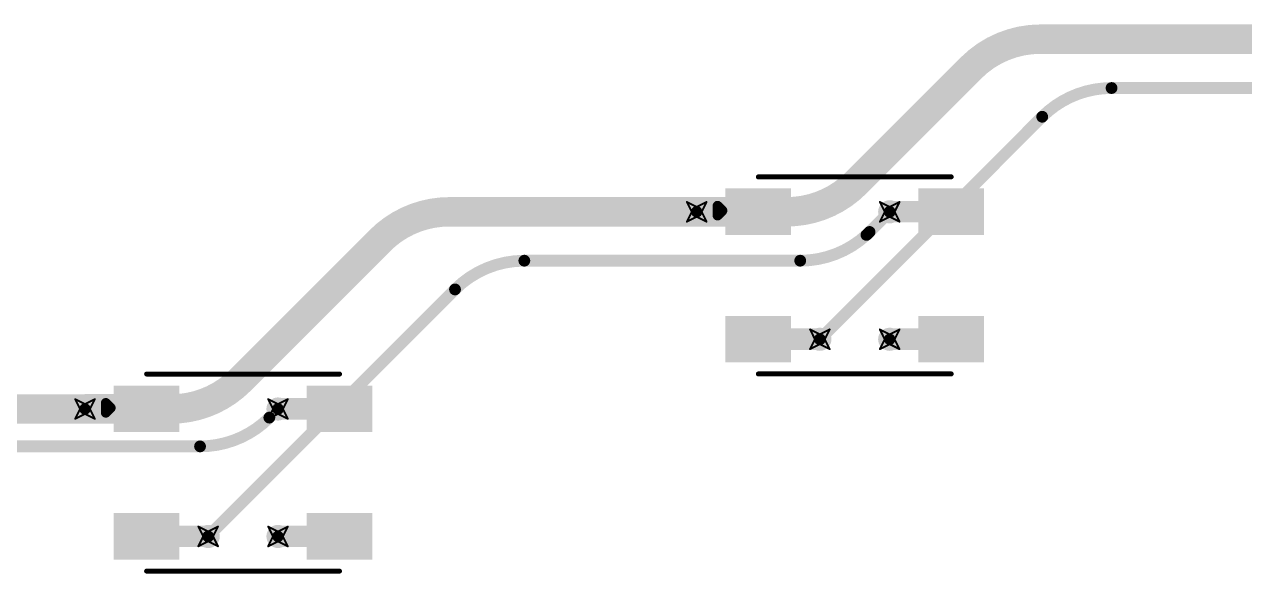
# Model space of a CAD drawing. Header units: inches. Extents: x -11 to 1110, y -7 to 455.
# Drawn here: x 48.62 to 80.23, y 245.5 to 259.72 of the extents above; entities that cross this region are included whole.
import ezdxf

# ---------------------------------------------------------------- set-up
doc = ezdxf.new("R2010")
doc.units = ezdxf.units.IN
for name, color, linetype in [('Bottom Layer', 5, 'Continuous'), ('Drill Drawing', 1, 'Continuous'), ('Top Layer', 1, 'Continuous'), ('Top Overlay', 2, 'Continuous'), ('Top Paste', 8, 'Continuous'), ('Top Solder', 216, 'Continuous'), ('Via Holes', 16, 'Continuous')]:
    doc.layers.add(name, color=color, linetype=linetype)

# ---------------------------------------------------------------- blocks, each defined once
blk = doc.blocks.new('WS2812B_B_W_197')
at = {"layer": 'Top Layer'}
for points in [[(-3.24999985, 2.15000078), (-1.75000031, 2.15000078), (-1.75000031, 1.15000278), (-3.24999985, 1.15000278)], [(3.24999985, 1.15000278), (1.75000031, 1.15000278), (1.75000031, 2.15000078), (3.24999985, 2.15000078)], [(-3.24999985, -1.15000024), (-1.75000031, -1.15000024), (-1.75000031, -2.14999824), (-3.24999985, -2.14999824)], [(1.75000031, -1.15000024), (3.24999985, -1.15000024), (3.24999985, -2.14999824), (1.75000031, -2.14999824)]]:
    blk.add_hatch(color=1, dxfattribs=at).paths.add_polyline_path(points)
at = {"layer": 'Top Paste'}
for points in [[(-3.24999985, 2.15000078), (-1.75000031, 2.15000078), (-1.75000031, 1.15000278), (-3.24999985, 1.15000278)], [(3.24999985, 1.15000278), (1.75000031, 1.15000278), (1.75000031, 2.15000078), (3.24999985, 2.15000078)], [(-3.24999985, -1.15000024), (-1.75000031, -1.15000024), (-1.75000031, -2.14999824), (-3.24999985, -2.14999824)], [(1.75000031, -1.15000024), (3.24999985, -1.15000024), (3.24999985, -2.14999824), (1.75000031, -2.14999824)]]:
    blk.add_hatch(color=8, dxfattribs=at).paths.add_polyline_path(points)
at = {"layer": 'Top Solder'}
for points in [[(-3.35159985, 2.25160078), (-1.64840031, 2.25160078), (-1.64840031, 1.04840278), (-3.35159985, 1.04840278)], [(3.35159985, 1.04840278), (1.64840031, 1.04840278), (1.64840031, 2.25160078), (3.35159985, 2.25160078)], [(-3.35159985, -1.04840024), (-1.64840031, -1.04840024), (-1.64840031, -2.25159824), (-3.35159985, -2.25159824)], [(1.64840031, -1.04840024), (3.35159985, -1.04840024), (3.35159985, -2.25159824), (1.64840031, -2.25159824)]]:
    blk.add_hatch(color=216, dxfattribs=at).paths.add_polyline_path(points)
at = {"layer": 'Top Overlay'}
for points in [[(-2.50000008, 2.55080008, 0.127, 0.127, 0), (2.50000008, 2.55080008, 0.127, 0.127, 0)], [(-3.556, 1.8034, 0.254, 0.254, 0), (-3.429, 1.6764, 0.254, 0.254, 0)], [(-3.556, 1.5494, 0.254, 0.254, 0), (-3.556, 1.8034, 0.254, 0.254, 0)], [(-3.556, 1.5494, 0.254, 0.254, 0), (-3.429, 1.6764, 0.254, 0.254, 0)], [(-2.50000008, -2.55079754, 0.127, 0.127, 0), (2.50000008, -2.55079754, 0.127, 0.127, 0)]]:
    blk.add_lwpolyline(points, format="xyseb", dxfattribs=at)
for points in [[(-2.53175008, 2.55080008, 0.0635, 0.0635, 1), (-2.46825008, 2.55080008, 0.0635, 0.0635, 1)], [(2.46825008, 2.55080008, 0.0635, 0.0635, 1), (2.53175008, 2.55080008, 0.0635, 0.0635, 1)], [(-3.619499999999999, 1.8034, 0.127, 0.127, 1), (-3.4925, 1.8034, 0.127, 0.127, 1)], [(-3.619499999999999, 1.8034, 0.127, 0.127, 1), (-3.4925, 1.8034, 0.127, 0.127, 1)], [(-3.619499999999999, 1.5494, 0.127, 0.127, 1), (-3.4925, 1.5494, 0.127, 0.127, 1)], [(-3.619499999999999, 1.5494, 0.127, 0.127, 1), (-3.4925, 1.5494, 0.127, 0.127, 1)], [(-3.4925, 1.6764, 0.127, 0.127, 1), (-3.3655, 1.6764, 0.127, 0.127, 1)], [(-3.4925, 1.6764, 0.127, 0.127, 1), (-3.3655, 1.6764, 0.127, 0.127, 1)], [(-2.53175008, -2.55079754, 0.0635, 0.0635, 1), (-2.46825008, -2.55079754, 0.0635, 0.0635, 1)], [(2.46825008, -2.55079754, 0.0635, 0.0635, 1), (2.53175008, -2.55079754, 0.0635, 0.0635, 1)]]:
    blk.add_lwpolyline(points, format="xyseb", close=True, dxfattribs=at)
blk = doc.blocks.new('WS2812B_B_W_206')
at = {"layer": 'Top Layer'}
for points in [[(-3.24999985, 2.15000078), (-1.75000031, 2.15000078), (-1.75000031, 1.15000278), (-3.24999985, 1.15000278)], [(3.24999985, 1.15000278), (1.75000031, 1.15000278), (1.75000031, 2.15000078), (3.24999985, 2.15000078)], [(-3.24999985, -1.15000024), (-1.75000031, -1.15000024), (-1.75000031, -2.14999824), (-3.24999985, -2.14999824)], [(1.75000031, -1.15000024), (3.24999985, -1.15000024), (3.24999985, -2.14999824), (1.75000031, -2.14999824)]]:
    blk.add_hatch(color=1, dxfattribs=at).paths.add_polyline_path(points)
at = {"layer": 'Top Paste'}
for points in [[(-3.24999985, 2.15000078), (-1.75000031, 2.15000078), (-1.75000031, 1.15000278), (-3.24999985, 1.15000278)], [(3.24999985, 1.15000278), (1.75000031, 1.15000278), (1.75000031, 2.15000078), (3.24999985, 2.15000078)], [(-3.24999985, -1.15000024), (-1.75000031, -1.15000024), (-1.75000031, -2.14999824), (-3.24999985, -2.14999824)], [(1.75000031, -1.15000024), (3.24999985, -1.15000024), (3.24999985, -2.14999824), (1.75000031, -2.14999824)]]:
    blk.add_hatch(color=8, dxfattribs=at).paths.add_polyline_path(points)
at = {"layer": 'Top Solder'}
for points in [[(-3.35159985, 2.25160078), (-1.64840031, 2.25160078), (-1.64840031, 1.04840278), (-3.35159985, 1.04840278)], [(3.35159985, 1.04840278), (1.64840031, 1.04840278), (1.64840031, 2.25160078), (3.35159985, 2.25160078)], [(-3.35159985, -1.04840024), (-1.64840031, -1.04840024), (-1.64840031, -2.25159824), (-3.35159985, -2.25159824)], [(1.64840031, -1.04840024), (3.35159985, -1.04840024), (3.35159985, -2.25159824), (1.64840031, -2.25159824)]]:
    blk.add_hatch(color=216, dxfattribs=at).paths.add_polyline_path(points)
at = {"layer": 'Top Overlay'}
for points in [[(-2.50000008, 2.55080008, 0.127, 0.127, 0), (2.50000008, 2.55080008, 0.127, 0.127, 0)], [(-3.556, 1.5494, 0.254, 0.254, 0), (-3.556, 1.8034, 0.254, 0.254, 0)], [(-3.556, 1.8034, 0.254, 0.254, 0), (-3.429, 1.6764, 0.254, 0.254, 0)], [(-3.556, 1.5494, 0.254, 0.254, 0), (-3.429, 1.6764, 0.254, 0.254, 0)], [(-2.50000008, -2.55079754, 0.127, 0.127, 0), (2.50000008, -2.55079754, 0.127, 0.127, 0)]]:
    blk.add_lwpolyline(points, format="xyseb", dxfattribs=at)
for points in [[(-2.53175008, 2.55080008, 0.0635, 0.0635, 1), (-2.46825008, 2.55080008, 0.0635, 0.0635, 1)], [(2.46825008, 2.55080008, 0.0635, 0.0635, 1), (2.53175008, 2.55080008, 0.0635, 0.0635, 1)], [(-3.619499999999999, 1.8034, 0.127, 0.127, 1), (-3.4925, 1.8034, 0.127, 0.127, 1)], [(-3.619499999999999, 1.8034, 0.127, 0.127, 1), (-3.4925, 1.8034, 0.127, 0.127, 1)], [(-3.619499999999999, 1.5494, 0.127, 0.127, 1), (-3.4925, 1.5494, 0.127, 0.127, 1)], [(-3.619499999999999, 1.5494, 0.127, 0.127, 1), (-3.4925, 1.5494, 0.127, 0.127, 1)], [(-3.4925, 1.6764, 0.127, 0.127, 1), (-3.3655, 1.6764, 0.127, 0.127, 1)], [(-3.4925, 1.6764, 0.127, 0.127, 1), (-3.3655, 1.6764, 0.127, 0.127, 1)], [(-2.53175008, -2.55079754, 0.0635, 0.0635, 1), (-2.46825008, -2.55079754, 0.0635, 0.0635, 1)], [(2.46825008, -2.55079754, 0.0635, 0.0635, 1), (2.53175008, -2.55079754, 0.0635, 0.0635, 1)]]:
    blk.add_lwpolyline(points, format="xyseb", close=True, dxfattribs=at)

msp = doc.modelspace()

# ---------------------------------------------------------------- hatches: boundary and pattern name
at = {"layer": 'Bottom Layer'}
h = msp.add_hatch(color=5, dxfattribs=at)
edge = h.paths.add_edge_path()
edge.add_arc((66.03676912, 254.8658098), 0.2999994, 0, 360)
h = msp.add_hatch(color=5, dxfattribs=at)
edge = h.paths.add_edge_path()
edge.add_arc((71.03676928, 254.8658098), 0.2999994, 0, 360)
h = msp.add_hatch(color=5, dxfattribs=at)
edge = h.paths.add_edge_path()
edge.add_arc((69.22803019999999, 251.56580878), 0.2999994, 0, 360)
h = msp.add_hatch(color=5, dxfattribs=at)
edge = h.paths.add_edge_path()
edge.add_arc((71.03676928, 251.56580878), 0.2999994, 0, 360)
h = msp.add_hatch(color=5, dxfattribs=at)
edge = h.paths.add_edge_path()
edge.add_arc((50.18716912, 249.7604098), 0.2999994, 0, 360)
h = msp.add_hatch(color=5, dxfattribs=at)
edge = h.paths.add_edge_path()
edge.add_arc((55.18716928, 249.7604098), 0.2999994, 0, 360)
h = msp.add_hatch(color=5, dxfattribs=at)
edge = h.paths.add_edge_path()
edge.add_arc((53.3784302, 246.46040878), 0.2999994, 0, 360)
h = msp.add_hatch(color=5, dxfattribs=at)
edge = h.paths.add_edge_path()
edge.add_arc((55.18716928, 246.46040878), 0.2999994, 0, 360)
at = {"layer": 'Top Layer'}
h = msp.add_hatch(color=1, dxfattribs=at)
edge = h.paths.add_edge_path()
edge.add_arc((66.03676912, 254.8658098), 0.2999994, 0, 360)
h = msp.add_hatch(color=1, dxfattribs=at)
edge = h.paths.add_edge_path()
edge.add_arc((71.03676928, 254.8658098), 0.2999994, 0, 360)
h = msp.add_hatch(color=1, dxfattribs=at)
edge = h.paths.add_edge_path()
edge.add_arc((69.22803019999999, 251.56580878), 0.2999994, 0, 360)
h = msp.add_hatch(color=1, dxfattribs=at)
edge = h.paths.add_edge_path()
edge.add_arc((71.03676928, 251.56580878), 0.2999994, 0, 360)
h = msp.add_hatch(color=1, dxfattribs=at)
edge = h.paths.add_edge_path()
edge.add_arc((50.18716912, 249.7604098), 0.2999994, 0, 360)
h = msp.add_hatch(color=1, dxfattribs=at)
edge = h.paths.add_edge_path()
edge.add_arc((55.18716928, 249.7604098), 0.2999994, 0, 360)
h = msp.add_hatch(color=1, dxfattribs=at)
edge = h.paths.add_edge_path()
edge.add_arc((53.3784302, 246.46040878), 0.2999994, 0, 360)
h = msp.add_hatch(color=1, dxfattribs=at)
edge = h.paths.add_edge_path()
edge.add_arc((55.18716928, 246.46040878), 0.2999994, 0, 360)
at = {"layer": 'Via Holes'}
h = msp.add_hatch(color=7, dxfattribs=at)
edge = h.paths.add_edge_path()
edge.add_arc((66.03676912, 254.8658098), 0.1499997, 0, 360)
h = msp.add_hatch(color=7, dxfattribs=at)
edge = h.paths.add_edge_path()
edge.add_arc((71.03676928, 254.8658098), 0.1499997, 0, 360)
h = msp.add_hatch(color=7, dxfattribs=at)
edge = h.paths.add_edge_path()
edge.add_arc((69.22803019999999, 251.56580878), 0.1499997, 0, 360)
h = msp.add_hatch(color=7, dxfattribs=at)
edge = h.paths.add_edge_path()
edge.add_arc((71.03676928, 251.56580878), 0.1499997, 0, 360)
h = msp.add_hatch(color=7, dxfattribs=at)
edge = h.paths.add_edge_path()
edge.add_arc((50.18716912, 249.7604098), 0.1499997, 0, 360)
h = msp.add_hatch(color=7, dxfattribs=at)
edge = h.paths.add_edge_path()
edge.add_arc((55.18716928, 249.7604098), 0.1499997, 0, 360)
h = msp.add_hatch(color=7, dxfattribs=at)
edge = h.paths.add_edge_path()
edge.add_arc((53.3784302, 246.46040878), 0.1499997, 0, 360)
h = msp.add_hatch(color=7, dxfattribs=at)
edge = h.paths.add_edge_path()
edge.add_arc((55.18716928, 246.46040878), 0.1499997, 0, 360)

# ---------------------------------------------------------------- linework, layer by layer
at = {"layer": 'Bottom Layer'}
for points in [[(73.14686157999999, 258.59226158, 0.7619999999999999, 0.7619999999999999, -0.198912367379658), (74.94291335999999, 259.3362098, 0.7619999999999999, 0.7619999999999999, 0)], [(74.94291335999999, 259.3362098, 0.7619999999999999, 0.7619999999999999, 0), (81.96256912, 259.3362098, 0.7619999999999999, 0.7619999999999999, 0)], [(70.16435802, 255.60975802, 0.7619999999999999, 0.7619999999999999, 0), (73.14686157999999, 258.59226158, 0.7619999999999999, 0.7619999999999999, 0)], [(74.98887212, 257.3266507, 0.3048, 0.3048, -0.198912367379658), (76.7849239, 258.07059892, 0.3048, 0.3048, 0)], [(76.7849239, 258.07059892, 0.3048, 0.3048, 0), (84.64485484, 258.07059892, 0.3048, 0.3048, 0)], [(69.22803019999999, 251.56580878, 0.3048, 0.3048, 0), (74.98887212, 257.3266507, 0.3048, 0.3048, 0)], [(70.16435802, 255.60975802, 0.7619999999999999, 0.7619999999999999, -0.198912367379658), (68.36830624, 254.8658098, 0.7619999999999999, 0.7619999999999999, 0)], [(57.83066158, 254.12186158, 0.7619999999999999, 0.7619999999999999, -0.198912367379658), (59.62671336, 254.8658098, 0.7619999999999999, 0.7619999999999999, 0)], [(59.62671336, 254.8658098, 0.7619999999999999, 0.7619999999999999, 0), (66.03676912, 254.8658098, 0.7619999999999999, 0.7619999999999999, 0)], [(66.03676912, 254.8658098, 0.7619999999999999, 0.7619999999999999, 0), (68.36830624, 254.8658098, 0.7619999999999999, 0.7619999999999999, 0)], [(71.03507255999999, 254.86750398, 0.5588, 0.5588, 0), (71.03676928, 254.8692007, 0.5588, 0.5588, 0)], [(70.51510662, 254.34414714, 0.3048, 0.3048, 0), (71.03676928, 254.8658098, 0.3048, 0.3048, 0)], [(54.21315801999999, 250.50435802, 0.7619999999999999, 0.7619999999999999, 0), (57.83066158, 254.12186158, 0.7619999999999999, 0.7619999999999999, 0)], [(70.43540141999999, 254.26783284, 0.3048, 0.3048, -0.1876447272259586), (68.71905484, 253.60019892, 0.3048, 0.3048, 0)], [(70.51510662, 254.34414714, 0.3048, 0.3048, -0.01086220972971551), (70.43540141999999, 254.26783284, 0.3048, 0.3048, 0)], [(59.77427212, 252.8562507, 0.3048, 0.3048, -0.198912367379658), (61.57032389999999, 253.60019892, 0.3048, 0.3048, 0)], [(61.57032389999999, 253.60019892, 0.3048, 0.3048, 0), (68.71905484, 253.60019892, 0.3048, 0.3048, 0)], [(53.3784302, 246.46040878, 0.3048, 0.3048, 0), (59.77427212, 252.8562507, 0.3048, 0.3048, 0)], [(54.21315801999999, 250.50435802, 0.7619999999999999, 0.7619999999999999, -0.198912367379658), (52.41710624, 249.7604098, 0.7619999999999999, 0.7619999999999999, 0)], [(44.23431336, 249.7604098, 0.7619999999999999, 0.7619999999999999, 0), (50.18716912, 249.7604098, 0.7619999999999999, 0.7619999999999999, 0)], [(50.18716912, 249.7604098, 0.7619999999999999, 0.7619999999999999, 0), (52.41710624, 249.7604098, 0.7619999999999999, 0.7619999999999999, 0)], [(54.96370769999999, 249.53694822, 0.3048, 0.3048, 0), (55.18716928, 249.7604098, 0.3048, 0.3048, 0)], [(54.96370769999999, 249.53694822, 0.3048, 0.3048, -0.198912367379658), (53.16765592, 248.793, 0.3048, 0.3048, 0)], [(46.61490804, 248.793, 0.3048, 0.3048, 0), (53.16765592, 248.793, 0.3048, 0.3048, 0)]]:
    msp.add_lwpolyline(points, format="xyseb", dxfattribs=at)
for points in [[(74.75241335999999, 259.3362098, 0.3809999999999999, 0.3809999999999999, 1), (75.13341336, 259.3362098, 0.3809999999999999, 0.3809999999999999, 1)], [(74.75241335999999, 259.3362098, 0.3809999999999999, 0.3809999999999999, 1), (75.13341336, 259.3362098, 0.3809999999999999, 0.3809999999999999, 1)], [(72.95636157999999, 258.59226158, 0.3809999999999999, 0.3809999999999999, 1), (73.33736157999999, 258.59226158, 0.3809999999999999, 0.3809999999999999, 1)], [(72.95636157999999, 258.59226158, 0.3809999999999999, 0.3809999999999999, 1), (73.33736157999999, 258.59226158, 0.3809999999999999, 0.3809999999999999, 1)], [(76.7087239, 258.07059892, 0.1524, 0.1524, 1), (76.8611239, 258.07059892, 0.1524, 0.1524, 1)], [(76.7087239, 258.07059892, 0.1524, 0.1524, 1), (76.8611239, 258.07059892, 0.1524, 0.1524, 1)], [(74.91267212, 257.3266507, 0.1524, 0.1524, 1), (75.06507212, 257.3266507, 0.1524, 0.1524, 1)], [(74.91267212, 257.3266507, 0.1524, 0.1524, 1), (75.06507212, 257.3266507, 0.1524, 0.1524, 1)], [(69.97385802, 255.60975802, 0.3809999999999999, 0.3809999999999999, 1), (70.35485802, 255.60975802, 0.3809999999999999, 0.3809999999999999, 1)], [(69.97385802, 255.60975802, 0.3809999999999999, 0.3809999999999999, 1), (70.35485802, 255.60975802, 0.3809999999999999, 0.3809999999999999, 1)], [(59.43621336, 254.8658098, 0.3809999999999999, 0.3809999999999999, 1), (59.81721336, 254.8658098, 0.3809999999999999, 0.3809999999999999, 1)], [(59.43621336, 254.8658098, 0.3809999999999999, 0.3809999999999999, 1), (59.81721336, 254.8658098, 0.3809999999999999, 0.3809999999999999, 1)], [(65.84626912, 254.8658098, 0.3809999999999999, 0.3809999999999999, 1), (66.22726911999999, 254.8658098, 0.3809999999999999, 0.3809999999999999, 1)], [(65.84626912, 254.8658098, 0.3809999999999999, 0.3809999999999999, 1), (66.22726911999999, 254.8658098, 0.3809999999999999, 0.3809999999999999, 1)], [(68.17780624, 254.8658098, 0.3809999999999999, 0.3809999999999999, 1), (68.55880624, 254.8658098, 0.3809999999999999, 0.3809999999999999, 1)], [(68.17780624, 254.8658098, 0.3809999999999999, 0.3809999999999999, 1), (68.55880624, 254.8658098, 0.3809999999999999, 0.3809999999999999, 1)], [(70.89537256, 254.86750398, 0.2794, 0.2794, 1), (71.17477256, 254.86750398, 0.2794, 0.2794, 1)], [(70.89706928, 254.8692007, 0.2794, 0.2794, 1), (71.17646927999999, 254.8692007, 0.2794, 0.2794, 1)], [(70.96056928, 254.8658098, 0.1524, 0.1524, 1), (71.11296927999999, 254.8658098, 0.1524, 0.1524, 1)], [(57.64016158, 254.12186158, 0.3809999999999999, 0.3809999999999999, 1), (58.02116158, 254.12186158, 0.3809999999999999, 0.3809999999999999, 1)], [(57.64016158, 254.12186158, 0.3809999999999999, 0.3809999999999999, 1), (58.02116158, 254.12186158, 0.3809999999999999, 0.3809999999999999, 1)], [(70.35920141999999, 254.26783284, 0.1524, 0.1524, 1), (70.51160142, 254.26783284, 0.1524, 0.1524, 1)], [(70.35920141999999, 254.26783284, 0.1524, 0.1524, 1), (70.51160142, 254.26783284, 0.1524, 0.1524, 1)], [(70.43890662, 254.34414714, 0.1524, 0.1524, 1), (70.59130662, 254.34414714, 0.1524, 0.1524, 1)], [(70.43890662, 254.34414714, 0.1524, 0.1524, 1), (70.59130662, 254.34414714, 0.1524, 0.1524, 1)], [(61.49412389999999, 253.60019892, 0.1524, 0.1524, 1), (61.6465239, 253.60019892, 0.1524, 0.1524, 1)], [(61.49412389999999, 253.60019892, 0.1524, 0.1524, 1), (61.6465239, 253.60019892, 0.1524, 0.1524, 1)], [(68.64285484, 253.60019892, 0.1524, 0.1524, 1), (68.79525484, 253.60019892, 0.1524, 0.1524, 1)], [(68.64285484, 253.60019892, 0.1524, 0.1524, 1), (68.79525484, 253.60019892, 0.1524, 0.1524, 1)], [(59.69807212, 252.8562507, 0.1524, 0.1524, 1), (59.85047211999999, 252.8562507, 0.1524, 0.1524, 1)], [(59.69807212, 252.8562507, 0.1524, 0.1524, 1), (59.85047211999999, 252.8562507, 0.1524, 0.1524, 1)], [(69.1518302, 251.56580878, 0.1524, 0.1524, 1), (69.30423019999999, 251.56580878, 0.1524, 0.1524, 1)], [(54.02265802, 250.50435802, 0.3809999999999999, 0.3809999999999999, 1), (54.40365801999999, 250.50435802, 0.3809999999999999, 0.3809999999999999, 1)], [(54.02265802, 250.50435802, 0.3809999999999999, 0.3809999999999999, 1), (54.40365801999999, 250.50435802, 0.3809999999999999, 0.3809999999999999, 1)], [(49.99666912, 249.7604098, 0.3809999999999999, 0.3809999999999999, 1), (50.37766911999999, 249.7604098, 0.3809999999999999, 0.3809999999999999, 1)], [(49.99666912, 249.7604098, 0.3809999999999999, 0.3809999999999999, 1), (50.37766911999999, 249.7604098, 0.3809999999999999, 0.3809999999999999, 1)], [(52.22660624, 249.7604098, 0.3809999999999999, 0.3809999999999999, 1), (52.60760624, 249.7604098, 0.3809999999999999, 0.3809999999999999, 1)], [(52.22660624, 249.7604098, 0.3809999999999999, 0.3809999999999999, 1), (52.60760624, 249.7604098, 0.3809999999999999, 0.3809999999999999, 1)], [(55.11096928, 249.7604098, 0.1524, 0.1524, 1), (55.26336928, 249.7604098, 0.1524, 0.1524, 1)], [(54.88750769999999, 249.53694822, 0.1524, 0.1524, 1), (55.0399077, 249.53694822, 0.1524, 0.1524, 1)], [(54.88750769999999, 249.53694822, 0.1524, 0.1524, 1), (55.0399077, 249.53694822, 0.1524, 0.1524, 1)], [(53.09145592, 248.793, 0.1524, 0.1524, 1), (53.24385591999999, 248.793, 0.1524, 0.1524, 1)], [(53.09145592, 248.793, 0.1524, 0.1524, 1), (53.24385591999999, 248.793, 0.1524, 0.1524, 1)], [(53.3022302, 246.46040878, 0.1524, 0.1524, 1), (53.4546302, 246.46040878, 0.1524, 0.1524, 1)]]:
    msp.add_lwpolyline(points, format="xyseb", close=True, dxfattribs=at)
at = {"layer": 'Drill Drawing'}
for points in [[(65.78276912, 255.1198098, 0.0508, 0.0508, 0), (66.03676912, 254.9928098, 0.0508, 0.0508, 0)], [(65.78276912, 255.1198098, 0.0508, 0.0508, 0), (65.90976911999999, 254.8658098, 0.0508, 0.0508, 0)], [(66.03676912, 254.9928098, 0.0508, 0.0508, 0), (66.29076912000001, 255.1198098, 0.0508, 0.0508, 0)], [(66.16376912, 254.8658098, 0.0508, 0.0508, 0), (66.29076912000001, 255.1198098, 0.0508, 0.0508, 0)], [(70.78276928, 255.1198098, 0.0508, 0.0508, 0), (71.03676928, 254.9928098, 0.0508, 0.0508, 0)], [(70.78276928, 255.1198098, 0.0508, 0.0508, 0), (70.90976927999999, 254.8658098, 0.0508, 0.0508, 0)], [(71.03676928, 254.9928098, 0.0508, 0.0508, 0), (71.29076927999999, 255.1198098, 0.0508, 0.0508, 0)], [(71.16376928, 254.8658098, 0.0508, 0.0508, 0), (71.29076927999999, 255.1198098, 0.0508, 0.0508, 0)], [(65.78276912, 254.6118098, 0.0508, 0.0508, 0), (65.90976911999999, 254.8658098, 0.0508, 0.0508, 0)], [(66.16376912, 254.8658098, 0.0508, 0.0508, 0), (66.29076912000001, 254.6118098, 0.0508, 0.0508, 0)], [(70.78276928, 254.6118098, 0.0508, 0.0508, 0), (70.90976927999999, 254.8658098, 0.0508, 0.0508, 0)], [(71.16376928, 254.8658098, 0.0508, 0.0508, 0), (71.29076927999999, 254.6118098, 0.0508, 0.0508, 0)], [(65.78276912, 254.6118098, 0.0508, 0.0508, 0), (66.03676912, 254.7388098, 0.0508, 0.0508, 0)], [(66.03676912, 254.7388098, 0.0508, 0.0508, 0), (66.29076912000001, 254.6118098, 0.0508, 0.0508, 0)], [(70.78276928, 254.6118098, 0.0508, 0.0508, 0), (71.03676928, 254.7388098, 0.0508, 0.0508, 0)], [(71.03676928, 254.7388098, 0.0508, 0.0508, 0), (71.29076927999999, 254.6118098, 0.0508, 0.0508, 0)], [(68.9740302, 251.81980878, 0.0508, 0.0508, 0), (69.22803019999999, 251.69280878, 0.0508, 0.0508, 0)], [(68.9740302, 251.81980878, 0.0508, 0.0508, 0), (69.1010302, 251.56580878, 0.0508, 0.0508, 0)], [(69.22803019999999, 251.69280878, 0.0508, 0.0508, 0), (69.4820302, 251.81980878, 0.0508, 0.0508, 0)], [(69.3550302, 251.56580878, 0.0508, 0.0508, 0), (69.4820302, 251.81980878, 0.0508, 0.0508, 0)], [(70.78276928, 251.81980878, 0.0508, 0.0508, 0), (71.03676928, 251.69280878, 0.0508, 0.0508, 0)], [(70.78276928, 251.81980878, 0.0508, 0.0508, 0), (70.90976927999999, 251.56580878, 0.0508, 0.0508, 0)], [(71.03676928, 251.69280878, 0.0508, 0.0508, 0), (71.29076927999999, 251.81980878, 0.0508, 0.0508, 0)], [(71.16376928, 251.56580878, 0.0508, 0.0508, 0), (71.29076927999999, 251.81980878, 0.0508, 0.0508, 0)], [(68.9740302, 251.31180878, 0.0508, 0.0508, 0), (69.1010302, 251.56580878, 0.0508, 0.0508, 0)], [(68.9740302, 251.31180878, 0.0508, 0.0508, 0), (69.22803019999999, 251.43880878, 0.0508, 0.0508, 0)], [(69.22803019999999, 251.43880878, 0.0508, 0.0508, 0), (69.4820302, 251.31180878, 0.0508, 0.0508, 0)], [(69.3550302, 251.56580878, 0.0508, 0.0508, 0), (69.4820302, 251.31180878, 0.0508, 0.0508, 0)], [(70.78276928, 251.31180878, 0.0508, 0.0508, 0), (70.90976927999999, 251.56580878, 0.0508, 0.0508, 0)], [(70.78276928, 251.31180878, 0.0508, 0.0508, 0), (71.03676928, 251.43880878, 0.0508, 0.0508, 0)], [(71.03676928, 251.43880878, 0.0508, 0.0508, 0), (71.29076927999999, 251.31180878, 0.0508, 0.0508, 0)], [(71.16376928, 251.56580878, 0.0508, 0.0508, 0), (71.29076927999999, 251.31180878, 0.0508, 0.0508, 0)], [(49.93316912, 250.0144098, 0.0508, 0.0508, 0), (50.18716912, 249.8874098, 0.0508, 0.0508, 0)], [(49.93316912, 250.0144098, 0.0508, 0.0508, 0), (50.06016912, 249.7604098, 0.0508, 0.0508, 0)], [(49.93316912, 249.5064098, 0.0508, 0.0508, 0), (50.06016912, 249.7604098, 0.0508, 0.0508, 0)], [(50.18716912, 249.8874098, 0.0508, 0.0508, 0), (50.44116912, 250.0144098, 0.0508, 0.0508, 0)], [(50.31416912, 249.7604098, 0.0508, 0.0508, 0), (50.44116912, 250.0144098, 0.0508, 0.0508, 0)], [(50.31416912, 249.7604098, 0.0508, 0.0508, 0), (50.44116912, 249.5064098, 0.0508, 0.0508, 0)], [(54.93316927999999, 250.0144098, 0.0508, 0.0508, 0), (55.18716928, 249.8874098, 0.0508, 0.0508, 0)], [(54.93316927999999, 250.0144098, 0.0508, 0.0508, 0), (55.06016928, 249.7604098, 0.0508, 0.0508, 0)], [(54.93316927999999, 249.5064098, 0.0508, 0.0508, 0), (55.06016928, 249.7604098, 0.0508, 0.0508, 0)], [(55.18716928, 249.8874098, 0.0508, 0.0508, 0), (55.44116928, 250.0144098, 0.0508, 0.0508, 0)], [(55.31416927999999, 249.7604098, 0.0508, 0.0508, 0), (55.44116928, 250.0144098, 0.0508, 0.0508, 0)], [(55.31416927999999, 249.7604098, 0.0508, 0.0508, 0), (55.44116928, 249.5064098, 0.0508, 0.0508, 0)], [(49.93316912, 249.5064098, 0.0508, 0.0508, 0), (50.18716912, 249.6334098, 0.0508, 0.0508, 0)], [(50.18716912, 249.6334098, 0.0508, 0.0508, 0), (50.44116912, 249.5064098, 0.0508, 0.0508, 0)], [(54.93316927999999, 249.5064098, 0.0508, 0.0508, 0), (55.18716928, 249.6334098, 0.0508, 0.0508, 0)], [(55.18716928, 249.6334098, 0.0508, 0.0508, 0), (55.44116928, 249.5064098, 0.0508, 0.0508, 0)], [(53.1244302, 246.71440878, 0.0508, 0.0508, 0), (53.3784302, 246.58740878, 0.0508, 0.0508, 0)], [(53.1244302, 246.71440878, 0.0508, 0.0508, 0), (53.25143019999999, 246.46040878, 0.0508, 0.0508, 0)], [(53.3784302, 246.58740878, 0.0508, 0.0508, 0), (53.63243019999999, 246.71440878, 0.0508, 0.0508, 0)], [(53.5054302, 246.46040878, 0.0508, 0.0508, 0), (53.63243019999999, 246.71440878, 0.0508, 0.0508, 0)], [(54.93316927999999, 246.71440878, 0.0508, 0.0508, 0), (55.18716928, 246.58740878, 0.0508, 0.0508, 0)], [(54.93316927999999, 246.71440878, 0.0508, 0.0508, 0), (55.06016928, 246.46040878, 0.0508, 0.0508, 0)], [(55.18716928, 246.58740878, 0.0508, 0.0508, 0), (55.44116928, 246.71440878, 0.0508, 0.0508, 0)], [(55.31416927999999, 246.46040878, 0.0508, 0.0508, 0), (55.44116928, 246.71440878, 0.0508, 0.0508, 0)], [(53.1244302, 246.20640878, 0.0508, 0.0508, 0), (53.25143019999999, 246.46040878, 0.0508, 0.0508, 0)], [(53.1244302, 246.20640878, 0.0508, 0.0508, 0), (53.3784302, 246.33340878, 0.0508, 0.0508, 0)], [(53.3784302, 246.33340878, 0.0508, 0.0508, 0), (53.63243019999999, 246.20640878, 0.0508, 0.0508, 0)], [(53.5054302, 246.46040878, 0.0508, 0.0508, 0), (53.63243019999999, 246.20640878, 0.0508, 0.0508, 0)], [(54.93316927999999, 246.20640878, 0.0508, 0.0508, 0), (55.06016928, 246.46040878, 0.0508, 0.0508, 0)], [(54.93316927999999, 246.20640878, 0.0508, 0.0508, 0), (55.18716928, 246.33340878, 0.0508, 0.0508, 0)], [(55.18716928, 246.33340878, 0.0508, 0.0508, 0), (55.44116928, 246.20640878, 0.0508, 0.0508, 0)], [(55.31416927999999, 246.46040878, 0.0508, 0.0508, 0), (55.44116928, 246.20640878, 0.0508, 0.0508, 0)]]:
    msp.add_lwpolyline(points, format="xyseb", dxfattribs=at)
for points in [[(65.77006912, 255.1198098, 0.0254, 0.0254, 1), (65.79546911999999, 255.1198098, 0.0254, 0.0254, 1)], [(65.77006912, 255.1198098, 0.0254, 0.0254, 1), (65.79546911999999, 255.1198098, 0.0254, 0.0254, 1)], [(66.27806912, 255.1198098, 0.0254, 0.0254, 1), (66.30346911999999, 255.1198098, 0.0254, 0.0254, 1)], [(66.27806912, 255.1198098, 0.0254, 0.0254, 1), (66.30346911999999, 255.1198098, 0.0254, 0.0254, 1)], [(70.77006927999999, 255.1198098, 0.0254, 0.0254, 1), (70.79546928, 255.1198098, 0.0254, 0.0254, 1)], [(70.77006927999999, 255.1198098, 0.0254, 0.0254, 1), (70.79546928, 255.1198098, 0.0254, 0.0254, 1)], [(71.27806928, 255.1198098, 0.0254, 0.0254, 1), (71.30346928, 255.1198098, 0.0254, 0.0254, 1)], [(71.27806928, 255.1198098, 0.0254, 0.0254, 1), (71.30346928, 255.1198098, 0.0254, 0.0254, 1)], [(65.89706912, 254.8658098, 0.0254, 0.0254, 1), (65.92246911999999, 254.8658098, 0.0254, 0.0254, 1)], [(65.89706912, 254.8658098, 0.0254, 0.0254, 1), (65.92246911999999, 254.8658098, 0.0254, 0.0254, 1)], [(66.02406912, 254.9928098, 0.0254, 0.0254, 1), (66.04946912, 254.9928098, 0.0254, 0.0254, 1)], [(66.02406912, 254.9928098, 0.0254, 0.0254, 1), (66.04946912, 254.9928098, 0.0254, 0.0254, 1)], [(66.15106912, 254.8658098, 0.0254, 0.0254, 1), (66.17646912, 254.8658098, 0.0254, 0.0254, 1)], [(66.15106912, 254.8658098, 0.0254, 0.0254, 1), (66.17646912, 254.8658098, 0.0254, 0.0254, 1)], [(70.89706928, 254.8658098, 0.0254, 0.0254, 1), (70.92246928, 254.8658098, 0.0254, 0.0254, 1)], [(70.89706928, 254.8658098, 0.0254, 0.0254, 1), (70.92246928, 254.8658098, 0.0254, 0.0254, 1)], [(71.02406927999999, 254.9928098, 0.0254, 0.0254, 1), (71.04946928, 254.9928098, 0.0254, 0.0254, 1)], [(71.02406927999999, 254.9928098, 0.0254, 0.0254, 1), (71.04946928, 254.9928098, 0.0254, 0.0254, 1)], [(71.15106927999999, 254.8658098, 0.0254, 0.0254, 1), (71.17646927999999, 254.8658098, 0.0254, 0.0254, 1)], [(71.15106927999999, 254.8658098, 0.0254, 0.0254, 1), (71.17646927999999, 254.8658098, 0.0254, 0.0254, 1)], [(65.77006912, 254.6118098, 0.0254, 0.0254, 1), (65.79546911999999, 254.6118098, 0.0254, 0.0254, 1)], [(65.77006912, 254.6118098, 0.0254, 0.0254, 1), (65.79546911999999, 254.6118098, 0.0254, 0.0254, 1)], [(66.02406912, 254.7388098, 0.0254, 0.0254, 1), (66.04946912, 254.7388098, 0.0254, 0.0254, 1)], [(66.02406912, 254.7388098, 0.0254, 0.0254, 1), (66.04946912, 254.7388098, 0.0254, 0.0254, 1)], [(66.27806912, 254.6118098, 0.0254, 0.0254, 1), (66.30346911999999, 254.6118098, 0.0254, 0.0254, 1)], [(66.27806912, 254.6118098, 0.0254, 0.0254, 1), (66.30346911999999, 254.6118098, 0.0254, 0.0254, 1)], [(70.77006927999999, 254.6118098, 0.0254, 0.0254, 1), (70.79546928, 254.6118098, 0.0254, 0.0254, 1)], [(70.77006927999999, 254.6118098, 0.0254, 0.0254, 1), (70.79546928, 254.6118098, 0.0254, 0.0254, 1)], [(71.02406927999999, 254.7388098, 0.0254, 0.0254, 1), (71.04946928, 254.7388098, 0.0254, 0.0254, 1)], [(71.02406927999999, 254.7388098, 0.0254, 0.0254, 1), (71.04946928, 254.7388098, 0.0254, 0.0254, 1)], [(71.27806928, 254.6118098, 0.0254, 0.0254, 1), (71.30346928, 254.6118098, 0.0254, 0.0254, 1)], [(71.27806928, 254.6118098, 0.0254, 0.0254, 1), (71.30346928, 254.6118098, 0.0254, 0.0254, 1)], [(68.96133019999999, 251.81980878, 0.0254, 0.0254, 1), (68.9867302, 251.81980878, 0.0254, 0.0254, 1)], [(68.96133019999999, 251.81980878, 0.0254, 0.0254, 1), (68.9867302, 251.81980878, 0.0254, 0.0254, 1)], [(69.2153302, 251.69280878, 0.0254, 0.0254, 1), (69.2407302, 251.69280878, 0.0254, 0.0254, 1)], [(69.2153302, 251.69280878, 0.0254, 0.0254, 1), (69.2407302, 251.69280878, 0.0254, 0.0254, 1)], [(69.46933019999999, 251.81980878, 0.0254, 0.0254, 1), (69.49473019999999, 251.81980878, 0.0254, 0.0254, 1)], [(69.46933019999999, 251.81980878, 0.0254, 0.0254, 1), (69.49473019999999, 251.81980878, 0.0254, 0.0254, 1)], [(70.77006927999999, 251.81980878, 0.0254, 0.0254, 1), (70.79546928, 251.81980878, 0.0254, 0.0254, 1)], [(70.77006927999999, 251.81980878, 0.0254, 0.0254, 1), (70.79546928, 251.81980878, 0.0254, 0.0254, 1)], [(71.02406927999999, 251.69280878, 0.0254, 0.0254, 1), (71.04946928, 251.69280878, 0.0254, 0.0254, 1)], [(71.02406927999999, 251.69280878, 0.0254, 0.0254, 1), (71.04946928, 251.69280878, 0.0254, 0.0254, 1)], [(71.27806928, 251.81980878, 0.0254, 0.0254, 1), (71.30346928, 251.81980878, 0.0254, 0.0254, 1)], [(71.27806928, 251.81980878, 0.0254, 0.0254, 1), (71.30346928, 251.81980878, 0.0254, 0.0254, 1)], [(69.08833019999999, 251.56580878, 0.0254, 0.0254, 1), (69.1137302, 251.56580878, 0.0254, 0.0254, 1)], [(69.08833019999999, 251.56580878, 0.0254, 0.0254, 1), (69.1137302, 251.56580878, 0.0254, 0.0254, 1)], [(69.2153302, 251.43880878, 0.0254, 0.0254, 1), (69.2407302, 251.43880878, 0.0254, 0.0254, 1)], [(69.2153302, 251.43880878, 0.0254, 0.0254, 1), (69.2407302, 251.43880878, 0.0254, 0.0254, 1)], [(69.34233019999999, 251.56580878, 0.0254, 0.0254, 1), (69.3677302, 251.56580878, 0.0254, 0.0254, 1)], [(69.34233019999999, 251.56580878, 0.0254, 0.0254, 1), (69.3677302, 251.56580878, 0.0254, 0.0254, 1)], [(70.89706928, 251.56580878, 0.0254, 0.0254, 1), (70.92246928, 251.56580878, 0.0254, 0.0254, 1)], [(70.89706928, 251.56580878, 0.0254, 0.0254, 1), (70.92246928, 251.56580878, 0.0254, 0.0254, 1)], [(71.02406927999999, 251.43880878, 0.0254, 0.0254, 1), (71.04946928, 251.43880878, 0.0254, 0.0254, 1)], [(71.02406927999999, 251.43880878, 0.0254, 0.0254, 1), (71.04946928, 251.43880878, 0.0254, 0.0254, 1)], [(71.15106927999999, 251.56580878, 0.0254, 0.0254, 1), (71.17646927999999, 251.56580878, 0.0254, 0.0254, 1)], [(71.15106927999999, 251.56580878, 0.0254, 0.0254, 1), (71.17646927999999, 251.56580878, 0.0254, 0.0254, 1)], [(68.96133019999999, 251.31180878, 0.0254, 0.0254, 1), (68.9867302, 251.31180878, 0.0254, 0.0254, 1)], [(68.96133019999999, 251.31180878, 0.0254, 0.0254, 1), (68.9867302, 251.31180878, 0.0254, 0.0254, 1)], [(69.46933019999999, 251.31180878, 0.0254, 0.0254, 1), (69.49473019999999, 251.31180878, 0.0254, 0.0254, 1)], [(69.46933019999999, 251.31180878, 0.0254, 0.0254, 1), (69.49473019999999, 251.31180878, 0.0254, 0.0254, 1)], [(70.77006927999999, 251.31180878, 0.0254, 0.0254, 1), (70.79546928, 251.31180878, 0.0254, 0.0254, 1)], [(70.77006927999999, 251.31180878, 0.0254, 0.0254, 1), (70.79546928, 251.31180878, 0.0254, 0.0254, 1)], [(71.27806928, 251.31180878, 0.0254, 0.0254, 1), (71.30346928, 251.31180878, 0.0254, 0.0254, 1)], [(71.27806928, 251.31180878, 0.0254, 0.0254, 1), (71.30346928, 251.31180878, 0.0254, 0.0254, 1)], [(49.92046911999999, 250.0144098, 0.0254, 0.0254, 1), (49.94586912, 250.0144098, 0.0254, 0.0254, 1)], [(49.92046911999999, 250.0144098, 0.0254, 0.0254, 1), (49.94586912, 250.0144098, 0.0254, 0.0254, 1)], [(50.04746912, 249.7604098, 0.0254, 0.0254, 1), (50.07286911999999, 249.7604098, 0.0254, 0.0254, 1)], [(50.04746912, 249.7604098, 0.0254, 0.0254, 1), (50.07286911999999, 249.7604098, 0.0254, 0.0254, 1)], [(50.17446912, 249.8874098, 0.0254, 0.0254, 1), (50.19986912, 249.8874098, 0.0254, 0.0254, 1)], [(50.17446912, 249.8874098, 0.0254, 0.0254, 1), (50.19986912, 249.8874098, 0.0254, 0.0254, 1)], [(50.30146912, 249.7604098, 0.0254, 0.0254, 1), (50.32686912, 249.7604098, 0.0254, 0.0254, 1)], [(50.30146912, 249.7604098, 0.0254, 0.0254, 1), (50.32686912, 249.7604098, 0.0254, 0.0254, 1)], [(50.42846912, 250.0144098, 0.0254, 0.0254, 1), (50.45386912, 250.0144098, 0.0254, 0.0254, 1)], [(50.42846912, 250.0144098, 0.0254, 0.0254, 1), (50.45386912, 250.0144098, 0.0254, 0.0254, 1)], [(54.92046928, 250.0144098, 0.0254, 0.0254, 1), (54.94586928, 250.0144098, 0.0254, 0.0254, 1)], [(54.92046928, 250.0144098, 0.0254, 0.0254, 1), (54.94586928, 250.0144098, 0.0254, 0.0254, 1)], [(55.04746927999999, 249.7604098, 0.0254, 0.0254, 1), (55.07286927999999, 249.7604098, 0.0254, 0.0254, 1)], [(55.04746927999999, 249.7604098, 0.0254, 0.0254, 1), (55.07286927999999, 249.7604098, 0.0254, 0.0254, 1)], [(55.17446928, 249.8874098, 0.0254, 0.0254, 1), (55.19986927999999, 249.8874098, 0.0254, 0.0254, 1)], [(55.17446928, 249.8874098, 0.0254, 0.0254, 1), (55.19986927999999, 249.8874098, 0.0254, 0.0254, 1)], [(55.30146927999999, 249.7604098, 0.0254, 0.0254, 1), (55.32686928, 249.7604098, 0.0254, 0.0254, 1)], [(55.30146927999999, 249.7604098, 0.0254, 0.0254, 1), (55.32686928, 249.7604098, 0.0254, 0.0254, 1)], [(55.42846928, 250.0144098, 0.0254, 0.0254, 1), (55.45386928, 250.0144098, 0.0254, 0.0254, 1)], [(55.42846928, 250.0144098, 0.0254, 0.0254, 1), (55.45386928, 250.0144098, 0.0254, 0.0254, 1)], [(49.92046911999999, 249.5064098, 0.0254, 0.0254, 1), (49.94586912, 249.5064098, 0.0254, 0.0254, 1)], [(49.92046911999999, 249.5064098, 0.0254, 0.0254, 1), (49.94586912, 249.5064098, 0.0254, 0.0254, 1)], [(50.17446912, 249.6334098, 0.0254, 0.0254, 1), (50.19986912, 249.6334098, 0.0254, 0.0254, 1)], [(50.17446912, 249.6334098, 0.0254, 0.0254, 1), (50.19986912, 249.6334098, 0.0254, 0.0254, 1)], [(50.42846912, 249.5064098, 0.0254, 0.0254, 1), (50.45386912, 249.5064098, 0.0254, 0.0254, 1)], [(50.42846912, 249.5064098, 0.0254, 0.0254, 1), (50.45386912, 249.5064098, 0.0254, 0.0254, 1)], [(54.92046928, 249.5064098, 0.0254, 0.0254, 1), (54.94586928, 249.5064098, 0.0254, 0.0254, 1)], [(54.92046928, 249.5064098, 0.0254, 0.0254, 1), (54.94586928, 249.5064098, 0.0254, 0.0254, 1)], [(55.17446928, 249.6334098, 0.0254, 0.0254, 1), (55.19986927999999, 249.6334098, 0.0254, 0.0254, 1)], [(55.17446928, 249.6334098, 0.0254, 0.0254, 1), (55.19986927999999, 249.6334098, 0.0254, 0.0254, 1)], [(55.42846928, 249.5064098, 0.0254, 0.0254, 1), (55.45386928, 249.5064098, 0.0254, 0.0254, 1)], [(55.42846928, 249.5064098, 0.0254, 0.0254, 1), (55.45386928, 249.5064098, 0.0254, 0.0254, 1)], [(53.11173019999999, 246.71440878, 0.0254, 0.0254, 1), (53.1371302, 246.71440878, 0.0254, 0.0254, 1)], [(53.11173019999999, 246.71440878, 0.0254, 0.0254, 1), (53.1371302, 246.71440878, 0.0254, 0.0254, 1)], [(53.36573019999999, 246.58740878, 0.0254, 0.0254, 1), (53.39113019999999, 246.58740878, 0.0254, 0.0254, 1)], [(53.36573019999999, 246.58740878, 0.0254, 0.0254, 1), (53.39113019999999, 246.58740878, 0.0254, 0.0254, 1)], [(53.61973019999999, 246.71440878, 0.0254, 0.0254, 1), (53.6451302, 246.71440878, 0.0254, 0.0254, 1)], [(53.61973019999999, 246.71440878, 0.0254, 0.0254, 1), (53.6451302, 246.71440878, 0.0254, 0.0254, 1)], [(54.92046928, 246.71440878, 0.0254, 0.0254, 1), (54.94586928, 246.71440878, 0.0254, 0.0254, 1)], [(54.92046928, 246.71440878, 0.0254, 0.0254, 1), (54.94586928, 246.71440878, 0.0254, 0.0254, 1)], [(55.17446928, 246.58740878, 0.0254, 0.0254, 1), (55.19986927999999, 246.58740878, 0.0254, 0.0254, 1)], [(55.17446928, 246.58740878, 0.0254, 0.0254, 1), (55.19986927999999, 246.58740878, 0.0254, 0.0254, 1)], [(55.42846928, 246.71440878, 0.0254, 0.0254, 1), (55.45386928, 246.71440878, 0.0254, 0.0254, 1)], [(55.42846928, 246.71440878, 0.0254, 0.0254, 1), (55.45386928, 246.71440878, 0.0254, 0.0254, 1)], [(53.2387302, 246.46040878, 0.0254, 0.0254, 1), (53.2641302, 246.46040878, 0.0254, 0.0254, 1)], [(53.2387302, 246.46040878, 0.0254, 0.0254, 1), (53.2641302, 246.46040878, 0.0254, 0.0254, 1)], [(53.36573019999999, 246.33340878, 0.0254, 0.0254, 1), (53.39113019999999, 246.33340878, 0.0254, 0.0254, 1)], [(53.36573019999999, 246.33340878, 0.0254, 0.0254, 1), (53.39113019999999, 246.33340878, 0.0254, 0.0254, 1)], [(53.4927302, 246.46040878, 0.0254, 0.0254, 1), (53.51813019999999, 246.46040878, 0.0254, 0.0254, 1)], [(53.4927302, 246.46040878, 0.0254, 0.0254, 1), (53.51813019999999, 246.46040878, 0.0254, 0.0254, 1)], [(55.04746927999999, 246.46040878, 0.0254, 0.0254, 1), (55.07286927999999, 246.46040878, 0.0254, 0.0254, 1)], [(55.04746927999999, 246.46040878, 0.0254, 0.0254, 1), (55.07286927999999, 246.46040878, 0.0254, 0.0254, 1)], [(55.17446928, 246.33340878, 0.0254, 0.0254, 1), (55.19986927999999, 246.33340878, 0.0254, 0.0254, 1)], [(55.17446928, 246.33340878, 0.0254, 0.0254, 1), (55.19986927999999, 246.33340878, 0.0254, 0.0254, 1)], [(55.30146927999999, 246.46040878, 0.0254, 0.0254, 1), (55.32686928, 246.46040878, 0.0254, 0.0254, 1)], [(55.30146927999999, 246.46040878, 0.0254, 0.0254, 1), (55.32686928, 246.46040878, 0.0254, 0.0254, 1)], [(53.11173019999999, 246.20640878, 0.0254, 0.0254, 1), (53.1371302, 246.20640878, 0.0254, 0.0254, 1)], [(53.11173019999999, 246.20640878, 0.0254, 0.0254, 1), (53.1371302, 246.20640878, 0.0254, 0.0254, 1)], [(53.61973019999999, 246.20640878, 0.0254, 0.0254, 1), (53.6451302, 246.20640878, 0.0254, 0.0254, 1)], [(53.61973019999999, 246.20640878, 0.0254, 0.0254, 1), (53.6451302, 246.20640878, 0.0254, 0.0254, 1)], [(54.92046928, 246.20640878, 0.0254, 0.0254, 1), (54.94586928, 246.20640878, 0.0254, 0.0254, 1)], [(54.92046928, 246.20640878, 0.0254, 0.0254, 1), (54.94586928, 246.20640878, 0.0254, 0.0254, 1)], [(55.42846928, 246.20640878, 0.0254, 0.0254, 1), (55.45386928, 246.20640878, 0.0254, 0.0254, 1)], [(55.42846928, 246.20640878, 0.0254, 0.0254, 1), (55.45386928, 246.20640878, 0.0254, 0.0254, 1)]]:
    msp.add_lwpolyline(points, format="xyseb", close=True, dxfattribs=at)
at = {"layer": 'Top Layer'}
for points in [[(66.03676912, 254.8692007, 0.7619999999999999, 0.7619999999999999, 0), (67.63239966, 254.8692007, 0.7619999999999999, 0.7619999999999999, 0)], [(71.03676928, 254.8692007, 0.5588, 0.5588, 0), (72.63239981999999, 254.8692007, 0.5588, 0.5588, 0)], [(67.63239966, 251.56919968, 0.5588, 0.5588, 0), (69.22803019999999, 251.56919968, 0.5588, 0.5588, 0)], [(71.03676928, 251.56919968, 0.5588, 0.5588, 0), (72.63239981999999, 251.56919968, 0.5588, 0.5588, 0)], [(50.18716912, 249.7638007, 0.7619999999999999, 0.7619999999999999, 0), (51.78279965999999, 249.7638007, 0.7619999999999999, 0.7619999999999999, 0)], [(55.18716928, 249.7638007, 0.5588, 0.5588, 0), (56.78279981999999, 249.7638007, 0.5588, 0.5588, 0)], [(51.78279965999999, 246.46379968, 0.5588, 0.5588, 0), (53.3784302, 246.46379968, 0.5588, 0.5588, 0)], [(55.18716928, 246.46379968, 0.5588, 0.5588, 0), (56.78279981999999, 246.46379968, 0.5588, 0.5588, 0)]]:
    msp.add_lwpolyline(points, format="xyseb", dxfattribs=at)
for points in [[(65.84626912, 254.8692007, 0.3809999999999999, 0.3809999999999999, 1), (66.22726911999999, 254.8692007, 0.3809999999999999, 0.3809999999999999, 1)], [(67.44189965999999, 254.8692007, 0.3809999999999999, 0.3809999999999999, 1), (67.82289965999999, 254.8692007, 0.3809999999999999, 0.3809999999999999, 1)], [(70.89706928, 254.8692007, 0.2794, 0.2794, 1), (71.17646927999999, 254.8692007, 0.2794, 0.2794, 1)], [(72.49269982, 254.8692007, 0.2794, 0.2794, 1), (72.77209982, 254.8692007, 0.2794, 0.2794, 1)], [(67.49269966, 251.56919968, 0.2794, 0.2794, 1), (67.77209966, 251.56919968, 0.2794, 0.2794, 1)], [(69.08833019999999, 251.56919968, 0.2794, 0.2794, 1), (69.3677302, 251.56919968, 0.2794, 0.2794, 1)], [(70.89706928, 251.56919968, 0.2794, 0.2794, 1), (71.17646927999999, 251.56919968, 0.2794, 0.2794, 1)], [(72.49269982, 251.56919968, 0.2794, 0.2794, 1), (72.77209982, 251.56919968, 0.2794, 0.2794, 1)], [(49.99666912, 249.7638007, 0.3809999999999999, 0.3809999999999999, 1), (50.37766911999999, 249.7638007, 0.3809999999999999, 0.3809999999999999, 1)], [(51.59229966, 249.7638007, 0.3809999999999999, 0.3809999999999999, 1), (51.97329966, 249.7638007, 0.3809999999999999, 0.3809999999999999, 1)], [(55.04746927999999, 249.7638007, 0.2794, 0.2794, 1), (55.32686928, 249.7638007, 0.2794, 0.2794, 1)], [(56.64309982, 249.7638007, 0.2794, 0.2794, 1), (56.92249981999999, 249.7638007, 0.2794, 0.2794, 1)], [(51.64309966, 246.46379968, 0.2794, 0.2794, 1), (51.92249966, 246.46379968, 0.2794, 0.2794, 1)], [(53.2387302, 246.46379968, 0.2794, 0.2794, 1), (53.51813019999999, 246.46379968, 0.2794, 0.2794, 1)], [(55.04746927999999, 246.46379968, 0.2794, 0.2794, 1), (55.32686928, 246.46379968, 0.2794, 0.2794, 1)], [(56.64309982, 246.46379968, 0.2794, 0.2794, 1), (56.92249981999999, 246.46379968, 0.2794, 0.2794, 1)]]:
    msp.add_lwpolyline(points, format="xyseb", close=True, dxfattribs=at)

# ---------------------------------------------------------------- block references
for name, p in [('WS2812B_B_W_197', (70.13239974, 253.21919892)), ('WS2812B_B_W_206', (54.28279973999999, 248.11379892))]:
    msp.add_blockref(name, p)

doc.saveas('drawing.dxf')
